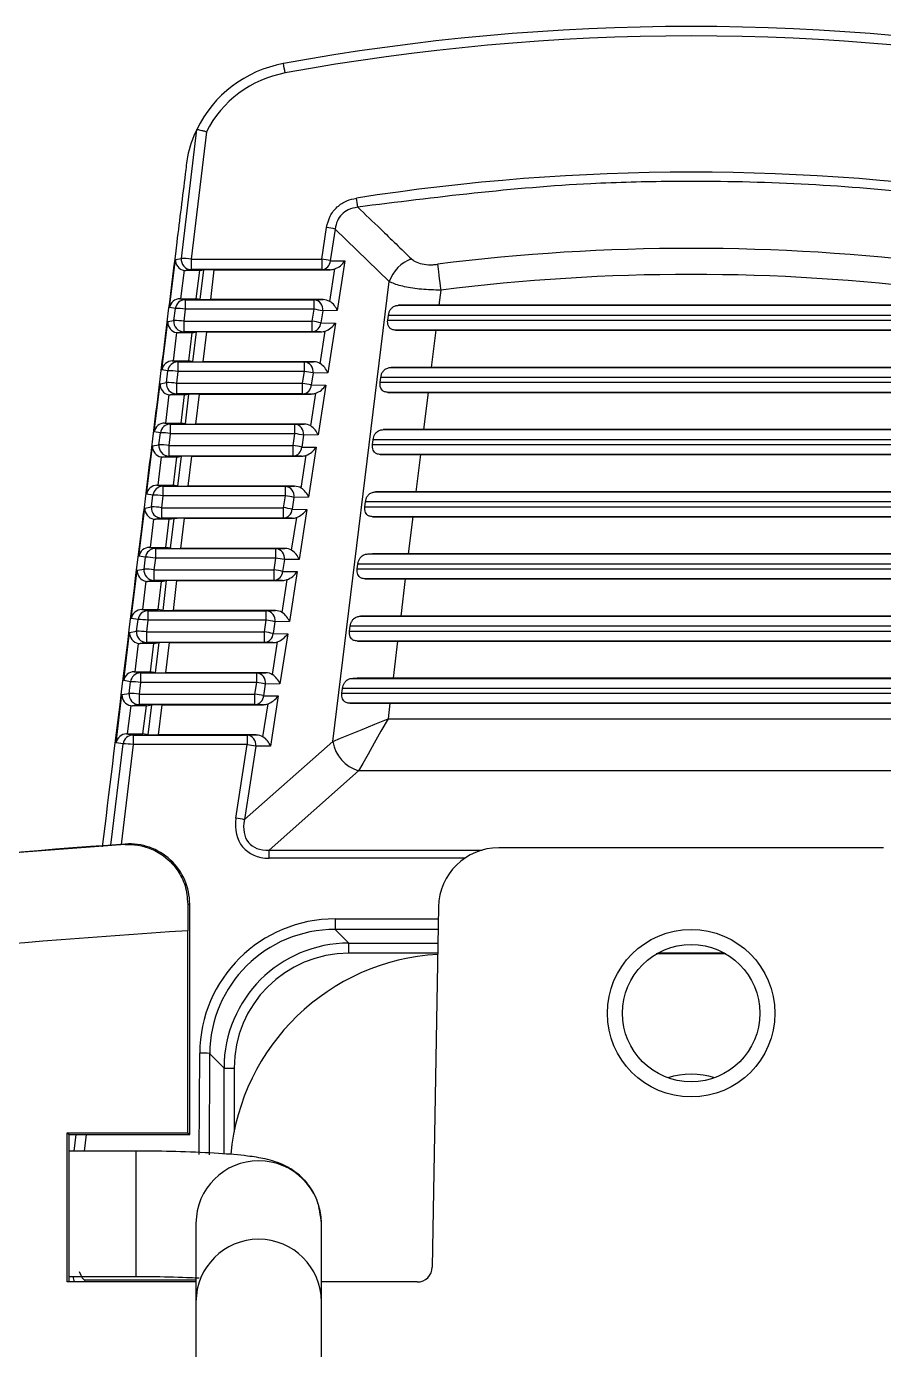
# Model space of a CAD drawing. Extents: x 6 to 134, y 3 to 97.
# Drawn here: x 56.534 to 57.388, y 45.283 to 46.602 of the extents above; entities that cross this region are included whole.
import ezdxf

# ---------------------------------------------------------------- set-up
doc = ezdxf.new("R2010")
doc.units = 0
doc.header["$MEASUREMENT"] = 0
doc.layers.add('OBJECT', color=7, linetype='CONTINUOUS')

msp = doc.modelspace()

# ---------------------------------------------------------------- linework, layer by layer
at = {"layer": 'OBJECT'}
for p, q in [((56.688, 46.3707), (56.7034, 46.4994)), ((56.7034, 46.4994), (56.7034, 46.4994)), ((56.7132, 46.497), (56.6979, 46.37)), ((56.828, 46.37), (56.8328, 46.4016)), ((56.8414, 46.4), (56.8365, 46.3684)), ((56.8953, 46.3476), (56.8414, 46.4)), ((56.6762, 46.3217), (56.6821, 46.3697)), ((56.6821, 46.3697), (56.688, 46.3707)), ((56.6979, 46.37), (56.828, 46.37)), ((56.6979, 46.37), (56.6979, 46.3595)), ((56.828, 46.37), (56.828, 46.3595)), ((56.8365, 46.3684), (56.8511, 46.3682)), ((56.8511, 46.3682), (56.8435, 46.3186)), ((56.6908, 46.3588), (56.6873, 46.3304)), ((56.6979, 46.3595), (56.6925, 46.3586)), ((56.7064, 46.3586), (56.6925, 46.3586)), ((56.828, 46.3595), (56.6979, 46.3595)), ((56.7029, 46.3304), (56.7064, 46.3586)), ((56.7064, 46.3586), (56.7105, 46.3593)), ((56.7069, 46.3297), (56.7105, 46.3593)), ((56.7205, 46.3594), (56.7169, 46.3296)), ((56.7205, 46.3594), (56.8364, 46.3594)), ((56.8364, 46.3594), (56.828, 46.3595)), ((56.836, 46.3278), (56.841, 46.3602)), ((56.8389, 45.8888), (56.8953, 46.3476)), ((56.6866, 46.3304), (56.6919, 46.3295)), ((56.6873, 46.3304), (56.7029, 46.3304)), ((56.6919, 46.3295), (56.6919, 46.32)), ((56.6919, 46.3295), (56.8203, 46.3295)), ((56.7069, 46.3297), (56.7029, 46.3304)), ((56.8294, 46.3296), (56.7169, 46.3296)), ((56.8203, 46.3295), (56.8294, 46.3296)), ((56.8203, 46.32), (56.8203, 46.3295)), ((56.9466, 46.339), (56.9447, 46.324)), ((56.682, 46.3207), (56.6762, 46.3217)), ((56.6806, 46.3087), (56.682, 46.3207)), ((56.6919, 46.32), (56.6905, 46.3081)), ((56.8203, 46.32), (56.6919, 46.32)), ((56.8184, 46.3081), (56.8203, 46.32)), ((56.8289, 46.3184), (56.827, 46.3065)), ((56.8435, 46.3186), (56.8289, 46.3184)), ((56.8938, 46.3091), (56.8944, 46.3139)), ((57.4983, 46.3139), (56.8944, 46.3139)), ((56.9046, 46.3239), (57.4881, 46.3239)), ((57.448, 46.324), (56.9447, 46.324)), ((56.6685, 46.2597), (56.6744, 46.3077)), ((56.6744, 46.3077), (56.6806, 46.3087)), ((56.6905, 46.3081), (56.6905, 46.2975)), ((56.6905, 46.3081), (56.8184, 46.3081)), ((56.8184, 46.2975), (56.8184, 46.3081)), ((56.827, 46.3065), (56.8416, 46.3062)), ((56.8416, 46.3062), (56.8339, 46.2566)), ((56.8938, 46.3091), (57.4989, 46.3091)), ((56.6832, 46.2968), (56.6797, 46.2684)), ((56.6905, 46.2975), (56.6849, 46.2966)), ((56.6988, 46.2966), (56.6849, 46.2966)), ((56.8184, 46.2975), (56.6905, 46.2975)), ((56.6953, 46.2684), (56.6988, 46.2966)), ((56.6988, 46.2966), (56.7031, 46.2973)), ((56.6995, 46.2677), (56.7031, 46.2973)), ((56.7131, 46.2974), (56.7095, 46.2676)), ((56.7131, 46.2974), (56.8269, 46.2974)), ((56.8269, 46.2974), (56.8184, 46.2975)), ((56.8265, 46.2657), (56.8315, 46.2982)), ((57.4911, 46.2991), (56.9016, 46.2991)), ((56.9417, 46.299), (56.9371, 46.262)), ((56.9417, 46.299), (57.4511, 46.299)), ((56.679, 46.2684), (56.6845, 46.2674)), ((56.6797, 46.2684), (56.6953, 46.2684)), ((56.6845, 46.2674), (56.6845, 46.258)), ((56.6845, 46.2674), (56.8108, 46.2674)), ((56.6995, 46.2677), (56.6953, 46.2684)), ((56.8199, 46.2676), (56.7095, 46.2676)), ((56.8108, 46.2674), (56.8199, 46.2676)), ((56.8108, 46.258), (56.8108, 46.2674)), ((56.897, 46.2619), (57.4957, 46.2619)), ((57.4556, 46.262), (56.9371, 46.262)), ((56.6746, 46.2587), (56.6685, 46.2597)), ((56.6731, 46.2468), (56.6746, 46.2587)), ((56.6845, 46.258), (56.683, 46.2461)), ((56.8108, 46.258), (56.6845, 46.258)), ((56.8089, 46.2461), (56.8108, 46.258)), ((56.8193, 46.2564), (56.8175, 46.2445)), ((56.8339, 46.2566), (56.8193, 46.2564)), ((56.8862, 46.2471), (56.8868, 46.2519)), ((56.8862, 46.2471), (57.5065, 46.2471)), ((57.5059, 46.2519), (56.8868, 46.2519)), ((56.6609, 46.1977), (56.6668, 46.2457)), ((56.6668, 46.2457), (56.6731, 46.2468)), ((56.6755, 46.2348), (56.6721, 46.2064)), ((56.683, 46.2356), (56.6773, 46.2346)), ((56.6912, 46.2346), (56.6773, 46.2346)), ((56.683, 46.2461), (56.683, 46.2356)), ((56.683, 46.2461), (56.8089, 46.2461)), ((56.8089, 46.2356), (56.683, 46.2356)), ((56.6877, 46.2064), (56.6912, 46.2346)), ((56.6912, 46.2346), (56.6956, 46.2353)), ((56.6921, 46.2056), (56.6956, 46.2353)), ((56.7056, 46.2354), (56.702, 46.2055)), ((56.7056, 46.2354), (56.8174, 46.2354)), ((56.8089, 46.2356), (56.8089, 46.2461)), ((56.8174, 46.2354), (56.8089, 46.2356)), ((56.817, 46.2037), (56.822, 46.2362)), ((56.8175, 46.2445), (56.8321, 46.2443)), ((56.8321, 46.2443), (56.8244, 46.1946)), ((57.4987, 46.2371), (56.894, 46.2371)), ((56.934, 46.237), (56.9295, 46.2)), ((56.934, 46.237), (57.4587, 46.237)), ((56.6671, 46.1966), (56.6609, 46.1977)), ((56.6657, 46.1848), (56.6671, 46.1966)), ((56.6714, 46.2064), (56.677, 46.2054)), ((56.6721, 46.2064), (56.6877, 46.2064)), ((56.677, 46.1959), (56.6756, 46.1841)), ((56.677, 46.2054), (56.677, 46.1959)), ((56.677, 46.2054), (56.8012, 46.2054)), ((56.8012, 46.1959), (56.677, 46.1959)), ((56.6921, 46.2056), (56.6877, 46.2064)), ((56.8103, 46.2055), (56.702, 46.2055)), ((56.7994, 46.1841), (56.8012, 46.1959)), ((56.8012, 46.2054), (56.8103, 46.2055)), ((56.8012, 46.1959), (56.8012, 46.2054)), ((56.8098, 46.1944), (56.808, 46.1825)), ((56.8244, 46.1946), (56.8098, 46.1944)), ((56.8894, 46.1999), (57.5033, 46.1999)), ((57.4632, 46.2), (56.9295, 46.2)), ((56.6533, 46.1357), (56.6592, 46.1837)), ((56.6592, 46.1837), (56.6657, 46.1848)), ((56.6756, 46.1841), (56.6756, 46.1736)), ((56.6756, 46.1841), (56.7994, 46.1841)), ((56.7994, 46.1736), (56.7994, 46.1841)), ((56.808, 46.1825), (56.8225, 46.1823)), ((56.8225, 46.1823), (56.8149, 46.1325)), ((56.8786, 46.1851), (56.8792, 46.1899)), ((56.8786, 46.1851), (57.5141, 46.1851)), ((57.5135, 46.1899), (56.8792, 46.1899)), ((56.6679, 46.1728), (56.6644, 46.1444)), ((56.6756, 46.1736), (56.6697, 46.1726)), ((56.6835, 46.1726), (56.6697, 46.1726)), ((56.7994, 46.1736), (56.6756, 46.1736)), ((56.6801, 46.1444), (56.6835, 46.1726)), ((56.6835, 46.1726), (56.6882, 46.1734)), ((56.6846, 46.1436), (56.6882, 46.1734)), ((56.6982, 46.1735), (56.6946, 46.1435)), ((56.6982, 46.1735), (56.8079, 46.1735)), ((56.8079, 46.1735), (56.7994, 46.1736)), ((56.8075, 46.1417), (56.8125, 46.1743)), ((57.5063, 46.1751), (56.8864, 46.1751)), ((56.9264, 46.175), (56.9219, 46.138)), ((56.9264, 46.175), (57.4663, 46.175)), ((56.6637, 46.1444), (56.6696, 46.1434)), ((56.6644, 46.1444), (56.6801, 46.1444)), ((56.6696, 46.1434), (56.6696, 46.1339)), ((56.6696, 46.1434), (56.7917, 46.1434)), ((56.6846, 46.1436), (56.6801, 46.1444)), ((56.8008, 46.1435), (56.6946, 46.1435)), ((56.7917, 46.1434), (56.8008, 46.1435)), ((56.7917, 46.1339), (56.7917, 46.1434)), ((56.6597, 46.1346), (56.6533, 46.1357)), ((56.6583, 46.1228), (56.6597, 46.1346)), ((56.6696, 46.1339), (56.6682, 46.1221)), ((56.7917, 46.1339), (56.6696, 46.1339)), ((56.7899, 46.1221), (56.7917, 46.1339)), ((56.8003, 46.1323), (56.7985, 46.1206)), ((56.8149, 46.1325), (56.8003, 46.1323)), ((56.8818, 46.1379), (57.5109, 46.1379)), ((57.4708, 46.138), (56.9219, 46.138)), ((56.6457, 46.0737), (56.6516, 46.1217)), ((56.6516, 46.1217), (56.6583, 46.1228)), ((56.6682, 46.1221), (56.6682, 46.1116)), ((56.6682, 46.1221), (56.7899, 46.1221)), ((56.7899, 46.1116), (56.7899, 46.1221)), ((56.7985, 46.1206), (56.813, 46.1203)), ((56.813, 46.1203), (56.8054, 46.0705)), ((56.871, 46.1231), (56.8715, 46.1279)), ((56.871, 46.1231), (57.5217, 46.1231)), ((57.5212, 46.1279), (56.8715, 46.1279)), ((56.6603, 46.1108), (56.6568, 46.0824)), ((56.6682, 46.1116), (56.6621, 46.1106)), ((56.6759, 46.1106), (56.6621, 46.1106)), ((56.7899, 46.1116), (56.6682, 46.1116)), ((56.6725, 46.0824), (56.6759, 46.1106)), ((56.6759, 46.1106), (56.6808, 46.1114)), ((56.6772, 46.0816), (56.6808, 46.1114)), ((56.6908, 46.1115), (56.6872, 46.0815)), ((56.6908, 46.1115), (56.7984, 46.1115)), ((56.7984, 46.1115), (56.7899, 46.1116)), ((56.7979, 46.0796), (56.803, 46.1123)), ((57.514, 46.1131), (56.8788, 46.1131)), ((56.9188, 46.113), (56.9143, 46.076)), ((56.9188, 46.113), (57.4739, 46.113)), ((56.6561, 46.0824), (56.6621, 46.0814)), ((56.6568, 46.0824), (56.6725, 46.0824)), ((56.6621, 46.0814), (56.6621, 46.0719)), ((56.6621, 46.0814), (56.7822, 46.0814)), ((56.6772, 46.0816), (56.6725, 46.0824)), ((56.7913, 46.0815), (56.6872, 46.0815)), ((56.7822, 46.0814), (56.7913, 46.0815)), ((56.7822, 46.0719), (56.7822, 46.0814)), ((56.8742, 46.0759), (57.5185, 46.0759)), ((57.4784, 46.076), (56.9143, 46.076)), ((56.6522, 46.0726), (56.6457, 46.0737)), ((56.6508, 46.0609), (56.6522, 46.0726)), ((56.6621, 46.0719), (56.6607, 46.0602)), ((56.7822, 46.0719), (56.6621, 46.0719)), ((56.7804, 46.0602), (56.7822, 46.0719)), ((56.7908, 46.0703), (56.789, 46.0586)), ((56.8054, 46.0705), (56.7908, 46.0703)), ((56.8634, 46.0611), (56.8639, 46.0659)), ((57.5288, 46.0659), (56.8639, 46.0659)), ((56.6381, 46.0117), (56.644, 46.0597)), ((56.644, 46.0597), (56.6508, 46.0609)), ((56.6607, 46.0496), (56.6544, 46.0486)), ((56.6607, 46.0602), (56.6607, 46.0496)), ((56.6607, 46.0602), (56.7804, 46.0602)), ((56.7804, 46.0496), (56.6607, 46.0496)), ((56.6683, 46.0486), (56.6733, 46.0494)), ((56.6697, 46.0195), (56.6733, 46.0494)), ((56.6833, 46.0495), (56.6797, 46.0195)), ((56.6833, 46.0495), (56.7889, 46.0495)), ((56.7804, 46.0496), (56.7804, 46.0602)), ((56.7889, 46.0495), (56.7804, 46.0496)), ((56.7884, 46.0176), (56.7934, 46.0503)), ((56.789, 46.0586), (56.8035, 46.0584)), ((56.8035, 46.0584), (56.7959, 46.0085)), ((56.8634, 46.0611), (57.5294, 46.0611)), ((57.5216, 46.0511), (56.8711, 46.0511)), ((56.9112, 46.051), (56.9067, 46.014)), ((56.9112, 46.051), (57.4815, 46.051)), ((56.6527, 46.0488), (56.6492, 46.0204)), ((56.6683, 46.0486), (56.6544, 46.0486)), ((56.6648, 46.0204), (56.6683, 46.0486)), ((56.6448, 46.0105), (56.6381, 46.0117)), ((56.6434, 45.9989), (56.6448, 46.0105)), ((56.6485, 46.0204), (56.6547, 46.0193)), ((56.6492, 46.0204), (56.6648, 46.0204)), ((56.6547, 46.0099), (56.6533, 45.9982)), ((56.6547, 46.0193), (56.6547, 46.0099)), ((56.6547, 46.0193), (56.7727, 46.0193)), ((56.7727, 46.0099), (56.6547, 46.0099)), ((56.6697, 46.0195), (56.6648, 46.0204)), ((56.7818, 46.0195), (56.6797, 46.0195)), ((56.7709, 45.9982), (56.7727, 46.0099)), ((56.7727, 46.0193), (56.7818, 46.0195)), ((56.7727, 46.0099), (56.7727, 46.0193)), ((56.8666, 46.0139), (57.5261, 46.0139)), ((57.486, 46.014), (56.9067, 46.014)), ((56.6305, 45.9497), (56.6364, 45.9977)), ((56.6364, 45.9977), (56.6434, 45.9989)), ((56.6533, 45.9982), (56.6533, 45.9877)), ((56.6533, 45.9982), (56.7709, 45.9982)), ((56.7709, 45.9877), (56.7709, 45.9982)), ((56.7813, 46.0083), (56.7795, 45.9966)), ((56.7795, 45.9966), (56.794, 45.9964)), ((56.7959, 46.0085), (56.7813, 46.0083)), ((56.794, 45.9964), (56.7863, 45.9465)), ((56.8557, 45.9991), (56.8563, 46.0039)), ((56.8557, 45.9991), (57.537, 45.9991)), ((57.5364, 46.0039), (56.8563, 46.0039)), ((56.6451, 45.9868), (56.6416, 45.9584)), ((56.6533, 45.9877), (56.6468, 45.9866)), ((56.6607, 45.9866), (56.6468, 45.9866)), ((56.7709, 45.9877), (56.6533, 45.9877)), ((56.6572, 45.9584), (56.6607, 45.9866)), ((56.6607, 45.9866), (56.6659, 45.9875)), ((56.6623, 45.9575), (56.6659, 45.9875)), ((56.6759, 45.9875), (56.6723, 45.9574)), ((56.6759, 45.9875), (56.7793, 45.9875)), ((56.7793, 45.9875), (56.7709, 45.9877)), ((56.7789, 45.9556), (56.7839, 45.9884)), ((57.5292, 45.9891), (56.8635, 45.9891)), ((56.9036, 45.989), (56.8991, 45.952)), ((56.9036, 45.989), (57.4891, 45.989)), ((56.6409, 45.9584), (56.6473, 45.9573)), ((56.6416, 45.9584), (56.6572, 45.9584)), ((56.6473, 45.9573), (56.6473, 45.9478)), ((56.6473, 45.9573), (56.7631, 45.9573)), ((56.6623, 45.9575), (56.6572, 45.9584)), ((56.7723, 45.9574), (56.6723, 45.9574)), ((56.7631, 45.9573), (56.7723, 45.9574)), ((56.7631, 45.9478), (56.7631, 45.9573)), ((56.6373, 45.9485), (56.6305, 45.9497)), ((56.6359, 45.9369), (56.6373, 45.9485)), ((56.6473, 45.9478), (56.6459, 45.9362)), ((56.7631, 45.9478), (56.6473, 45.9478)), ((56.7614, 45.9362), (56.7631, 45.9478)), ((56.7717, 45.9462), (56.77, 45.9346)), ((56.7863, 45.9465), (56.7717, 45.9462)), ((56.859, 45.9519), (57.5338, 45.9519)), ((57.4937, 45.952), (56.8991, 45.952)), ((56.6229, 45.8877), (56.6288, 45.9357)), ((56.6288, 45.9357), (56.6359, 45.9369)), ((56.6459, 45.9362), (56.6459, 45.9257)), ((56.6459, 45.9362), (56.7614, 45.9362)), ((56.7614, 45.9257), (56.7614, 45.9362)), ((56.77, 45.9346), (56.7845, 45.9344)), ((56.7845, 45.9344), (56.7768, 45.8844)), ((56.8481, 45.9371), (56.8487, 45.9419)), ((56.8481, 45.9371), (57.5446, 45.9371)), ((57.544, 45.9419), (56.8487, 45.9419)), ((56.6375, 45.9248), (56.634, 45.8964)), ((56.6459, 45.9257), (56.6392, 45.9246)), ((56.6531, 45.9246), (56.6392, 45.9246)), ((56.7614, 45.9257), (56.6459, 45.9257)), ((56.6496, 45.8964), (56.6531, 45.9246)), ((56.6531, 45.9246), (56.6584, 45.9255)), ((56.6548, 45.8955), (56.6584, 45.9255)), ((56.6684, 45.9256), (56.6648, 45.8954)), ((56.6684, 45.9256), (56.7698, 45.9256)), ((56.7698, 45.9256), (56.7614, 45.9257)), ((56.7694, 45.8936), (56.7744, 45.9264)), ((57.5368, 45.9271), (56.8559, 45.9271)), ((56.896, 45.927), (56.8941, 45.9116)), ((56.896, 45.927), (57.4967, 45.927)), ((56.8941, 45.9116), (57.4986, 45.9116)), ((56.6333, 45.8964), (56.6398, 45.8953)), ((56.634, 45.8964), (56.6496, 45.8964)), ((56.6398, 45.8953), (56.7536, 45.8953)), ((56.6398, 45.8953), (56.6398, 45.8858)), ((56.6548, 45.8955), (56.6496, 45.8964)), ((56.7627, 45.8954), (56.6648, 45.8954)), ((56.7536, 45.8953), (56.7627, 45.8954)), ((56.7536, 45.8953), (56.7536, 45.8858)), ((56.6178, 45.7856), (56.6299, 45.8865)), ((56.6299, 45.8865), (56.6229, 45.8877)), ((56.6398, 45.8858), (56.6279, 45.7863)), ((56.7536, 45.8858), (56.6398, 45.8858)), ((56.7424, 45.8126), (56.7536, 45.8858)), ((56.751, 45.811), (56.8389, 45.8888)), ((56.7622, 45.8842), (56.751, 45.811)), ((56.7768, 45.8844), (56.7622, 45.8842)), ((56.8647, 45.8597), (56.7754, 45.7806)), ((57.528, 45.8597), (56.8647, 45.8597)), ((56.6321, 45.7863), (56.632, 45.7866)), ((56.7754, 45.7725), (56.7754, 45.7806)), ((56.7754, 45.7806), (56.988, 45.7806)), ((56.9706, 45.7725), (56.7754, 45.7725)), ((57.3881, 45.7829), (57.0044, 45.7829)), ((56.6944, 45.7268), (56.6943, 45.7002)), ((56.6944, 45.7268), (56.6963, 45.7268)), ((56.6963, 45.4969), (56.6963, 45.7268)), ((56.9444, 45.724), (56.9382, 45.3646)), ((56.8414, 45.712), (56.8414, 45.7015)), ((56.8414, 45.712), (56.9442, 45.712)), ((56.6943, 45.4988), (56.6943, 45.7002)), ((56.8414, 45.7015), (56.8551, 45.6878)), ((56.944, 45.7015), (56.8414, 45.7015)), ((56.8551, 45.6778), (56.8551, 45.6878)), ((56.8551, 45.6878), (56.9438, 45.6878)), ((56.9436, 45.6778), (56.8551, 45.6778)), ((57.231, 45.677), (57.1615, 45.677)), ((57.2296, 45.6778), (57.163, 45.6778)), ((56.7058, 45.477), (56.7063, 45.5781)), ((56.7162, 45.5776), (56.7158, 45.4767)), ((56.7306, 45.5633), (56.7162, 45.5776)), ((56.7306, 45.4776), (56.7306, 45.5633)), ((56.7306, 45.5633), (56.7405, 45.5633)), ((56.7405, 45.5633), (56.7405, 45.4996)), ((56.5743, 45.4988), (56.6943, 45.4988)), ((56.5743, 45.3499), (56.5743, 45.4988)), ((56.5743, 45.4988), (56.5763, 45.4969)), ((56.5763, 45.3499), (56.5763, 45.4969)), ((56.5763, 45.4969), (56.6963, 45.4969)), ((56.5812, 45.4804), (56.5831, 45.4969)), ((56.5931, 45.4969), (56.5912, 45.4804)), ((56.6943, 45.4988), (56.6963, 45.4969)), ((56.6426, 45.4804), (56.5763, 45.4804)), ((56.6426, 45.4804), (56.6426, 45.3554)), ((56.7026, 45.4084), (56.7026, 45.3301)), ((56.8276, 45.3301), (56.8276, 45.4084)), ((56.7026, 45.3499), (56.5743, 45.3499)), ((56.5763, 45.3554), (56.6426, 45.3554)), ((56.5816, 45.3499), (56.5802, 45.3554)), ((56.5913, 45.352), (56.7026, 45.352)), ((56.5913, 45.352), (56.5918, 45.3499)), ((56.9232, 45.3499), (56.8276, 45.3499)), ((56.7026, 45.3301), (56.7026, 45.1985)), ((56.8276, 45.1985), (56.8276, 45.3301))]:
    msp.add_line(p, q, dxfattribs=at)
at = {"layer": 'OBJECT', "flags": 128}
for points in [[(56.9433, 46.3648), (56.9436, 46.3627), (56.9439, 46.3601), (56.9443, 46.3572), (56.9447, 46.3539), (56.9451, 46.3504), (56.9456, 46.3467), (56.9461, 46.3429), (56.9466, 46.339)], [(56.8389, 45.8888), (56.8468, 45.8921), (56.8567, 45.8962), (56.8682, 45.9009), (56.8809, 45.9062), (56.8941, 45.9116)], [(56.8941, 45.9116), (56.887, 45.8992), (56.8803, 45.8872), (56.8742, 45.8764), (56.8689, 45.867), (56.8647, 45.8597)]]:
    msp.add_lwpolyline(points, dxfattribs=at)
at = {"layer": 'OBJECT'}
for radius in [0.0835, 0.0685]:
    msp.add_circle((57.1963, 45.6179), radius, dxfattribs=at)
for centre, radius, start, end in [((57.1964, 44.352), 2.25, 79.5863, 100.4137), ((57.1964, 44.3525), 2.24, 79.5863, 100.4137), ((56.8113, 46.4469), 0.12, 100.4137, 154.0782), ((56.5514, 46.5138), 0.2437, 9.8746, 12.1042), ((56.8113, 46.4474), 0.11, 100.4137, 153.2137), ((56.8113, 46.4469), 0.12, 154.0782, 167.8929), ((56.1257, 46.3147), 0.7459, 8.2511, 8.9564), ((56.8166, 46.2896), 0.1131, 77.3527, 81.78), ((57.1964, 44.352), 2.0287, 82.8353, 97.1647), ((56.6979, 46.3695), 0.01, 173.0096, 269.9246), ((56.6892, 46.317), 0.0537, 80.7126, 91.3309), ((56.8117, 46.2575), 0.1137, 77.3641, 81.7689), ((56.8273, 46.3687), 0.00928, 274.1892, 358.0871), ((56.9294, 46.3362), 0.036, 109.3282, 161.5387), ((57.1964, 44.352), 2.0027, 82.8353, 97.1647), ((56.6919, 46.3195), 0.01, 90.0605, 173.0236), ((56.8194, 46.3199), 0.0096, 351.0439, 84.6882), ((56.6832, 46.267), 0.0537, 80.7111, 91.3257), ((56.8041, 46.208), 0.1131, 77.3527, 81.78), ((56.6905, 46.3075), 0.01, 173.0127, 269.9185), ((56.6818, 46.255), 0.0537, 80.7111, 91.3257), ((56.8023, 46.1961), 0.1131, 77.353, 81.78), ((56.8178, 46.3068), 0.00928, 274.1972, 358.0792), ((56.6845, 46.2574), 0.01, 90.0655, 173.0224), ((56.8099, 46.2579), 0.0096, 351.0489, 84.6833), ((56.6758, 46.205), 0.0537, 80.7111, 91.3257), ((56.7945, 46.1455), 0.1137, 77.3666, 81.7736), ((56.6831, 46.2456), 0.01, 173.0086, 269.9226), ((56.6744, 46.193), 0.0538, 80.7201, 91.3166), ((56.7927, 46.1338), 0.1134, 77.3583, 81.7747), ((56.8083, 46.2448), 0.00928, 274.1949, 358.0814), ((56.677, 46.1954), 0.01, 90.0631, 173.0257), ((56.6684, 46.143), 0.0537, 80.7125, 91.3309), ((56.8003, 46.1959), 0.0096, 351.0474, 84.6857), ((56.7849, 46.0834), 0.1137, 77.3644, 81.7686), ((56.6756, 46.1836), 0.01, 173.0096, 269.9246), ((56.6669, 46.1311), 0.0537, 80.7126, 91.3309), ((56.7831, 46.0712), 0.1141, 77.3722, 81.7608), ((56.7987, 46.1828), 0.00928, 274.1892, 358.0871), ((56.6696, 46.1334), 0.01, 90.0605, 173.0236), ((56.7908, 46.1338), 0.0096, 351.0465, 84.6866), ((56.6609, 46.0808), 0.0538, 80.7204, 91.3164), ((56.7755, 46.0217), 0.1134, 77.3583, 81.7747), ((56.6682, 46.1216), 0.01, 173.0127, 269.9185), ((56.6595, 46.0691), 0.0537, 80.7111, 91.3257), ((56.7737, 46.0101), 0.1132, 77.3534, 81.7796), ((56.7892, 46.1209), 0.00928, 274.1972, 358.0792), ((56.6621, 46.0714), 0.01, 90.0605, 173.0236), ((56.7813, 46.0718), 0.0096, 351.0462, 84.687), ((56.6535, 46.0189), 0.0537, 80.7111, 91.3257), ((56.766, 45.9599), 0.1131, 77.353, 81.78), ((56.6607, 46.0596), 0.01, 173.0086, 269.9226), ((56.6521, 46.0071), 0.0538, 80.7201, 91.3166), ((56.7642, 45.9479), 0.1134, 77.3586, 81.7744), ((56.7797, 46.0589), 0.00928, 274.1955, 358.0809), ((56.6547, 46.0093), 0.01, 90.065, 173.0229), ((56.646, 45.9568), 0.0537, 80.7111, 91.3257), ((56.7718, 46.0098), 0.0096, 351.0493, 84.6838), ((56.7564, 45.8974), 0.1137, 77.367, 81.7736), ((56.6533, 45.9977), 0.01, 173.0096, 269.9246), ((56.6446, 45.9452), 0.0537, 80.7111, 91.3257), ((56.7546, 45.8857), 0.1137, 77.3666, 81.7736), ((56.7702, 45.9969), 0.00928, 274.1893, 358.0881), ((56.6473, 45.9473), 0.01, 90.0631, 173.0257), ((56.7623, 45.9477), 0.0096, 351.0462, 84.687), ((56.6386, 45.8948), 0.0537, 80.7125, 91.3309), ((56.7469, 45.8353), 0.1137, 77.3641, 81.7689), ((56.6459, 45.9357), 0.01, 173.0096, 269.9216), ((56.6372, 45.8832), 0.0537, 80.7111, 91.3257), ((56.7451, 45.824), 0.1134, 77.3579, 81.7747), ((56.7607, 45.935), 0.00928, 274.1949, 358.0824), ((56.6398, 45.8853), 0.01, 90.0613, 173.0236), ((56.7527, 45.8857), 0.0096, 351.0456, 84.6875), ((56.6311, 45.8327), 0.0538, 80.72, 91.3166), ((56.7374, 45.7735), 0.1134, 77.3583, 81.7747), ((56.8758, 45.8954), 0.0374, 190.1828, 252.8174), ((56.7262, 45.7006), 0.1131, 77.353, 81.78), ((57.196, 37.8065), 7.9996, 94.04273, 102.10508), ((57.196, 37.8065), 8, 94.04273, 102.02022), ((56.6363, 45.7268), 0.06, 0, 94.0427), ((57.0044, 45.7229), 0.06, 90, 179), ((57.196, 37.8065), 7.9096, 93.6366, 102.01904), ((56.9564, 45.457), 0.22, 93.3204, 174.7407), ((56.7082, 45.5204), 0.0578, 82.0211, 91.9246), ((57.1964, 45.477), 0.08, 73.0078, 107.0623), ((56.7651, 45.4083), 0.0625, 0.139, 179.861), ((56.7651, 45.33), 0.0625, 0.1159, 179.8841)]:
    msp.add_arc(centre, radius, start, end, dxfattribs=at)
for centre, major_axis, ratio, start_param, end_param in [((57.1964, 44.2864), (0, 2.1703), 0.999535, 6.128671, 6.4377), ((56.692, 46.3685), (0.00734, -0.00707), 0.946913, 3.811986, 5.330422), ((56.8425, 46.3693), (0.00979, 0.00828), 0.557988, 4.134811, 5.189222), ((56.6925, 46.3686), (-0.00989, -0.0016), 0.998514, 1.236067, 1.409966), ((56.7206, 46.3593), (0.0101, 0), 0.008673, 1.576038, 3.088121), ((56.8367, 46.3694), (0.0115, 0.0009), 0.862782, 4.62558, 5.031841), ((56.6861, 46.3205), (0.00821, 0.00613), 0.948914, 0.904125, 2.352461), ((56.6873, 46.3305), (0.0101, 0), 0.008662, 4.641225, 4.711325), ((56.717, 46.3297), (0.0101, 0), 0.00868, 3.192982, 4.705065), ((56.829, 46.3196), (0.0115, 0.0012), 0.861198, 0.832372, 1.450105), ((56.8349, 46.3197), (-0.00769, 0.00883), 0.591833, 4.129844, 5.184255), ((56.9447, 46.3235), (0.0605, 0), 0.008662, 1.569733, 2.294663), ((56.6844, 46.3065), (0.00734, -0.00707), 0.946913, 3.811986, 5.330422), ((56.833, 46.3073), (0.00979, 0.00828), 0.557988, 4.134811, 5.189222), ((56.6849, 46.3066), (-0.00989, -0.0016), 0.998514, 1.236067, 1.409966), ((56.7131, 46.2973), (0.0101, 0), 0.008673, 1.576038, 3.088121), ((56.8272, 46.3074), (0.0115, 0.0009), 0.862782, 4.62558, 5.031841), ((56.9417, 46.2995), (0.0605, 0), 0.008662, 3.986395, 4.711325), ((56.6785, 46.2585), (0.00821, 0.00613), 0.948914, 0.904125, 2.352461), ((56.6797, 46.2685), (0.0101, 0), 0.008662, 4.641225, 4.711325), ((56.7096, 46.2677), (0.0101, 0), 0.00868, 3.192982, 4.705065), ((56.8195, 46.2576), (0.0115, 0.0012), 0.861198, 0.832372, 1.450105), ((56.8253, 46.2577), (-0.00769, 0.00883), 0.591833, 4.129844, 5.184255), ((56.9371, 46.2615), (0.0605, 0), 0.008662, 1.569733, 2.294663), ((56.6767, 46.2445), (0.00734, -0.00707), 0.946913, 3.811986, 5.330422), ((56.6773, 46.2446), (-0.00989, -0.0016), 0.998514, 1.236067, 1.409966), ((56.7057, 46.2353), (0.0101, 0), 0.008673, 1.576038, 3.088121), ((56.8176, 46.2454), (0.0115, 0.0009), 0.862782, 4.62558, 5.031841), ((56.8235, 46.2453), (0.00979, 0.00828), 0.557988, 4.134811, 5.189222), ((56.9341, 46.2375), (0.0605, 0), 0.008662, 3.986395, 4.711325), ((56.6708, 46.1965), (0.00821, 0.00613), 0.948914, 0.904125, 2.352461), ((56.6721, 46.2065), (0.0101, 0), 0.008662, 4.641225, 4.711325), ((56.7021, 46.2056), (0.0101, 0), 0.00868, 3.192982, 4.705065), ((56.81, 46.1955), (0.0115, 0.0012), 0.861198, 0.832372, 1.450105), ((56.8158, 46.1956), (-0.00769, 0.00883), 0.591833, 4.129844, 5.184255), ((56.9294, 46.1995), (0.0605, 0), 0.008662, 1.569733, 2.294663), ((56.6691, 46.1825), (0.00734, -0.00707), 0.946913, 3.811986, 5.330422), ((56.8139, 46.1834), (0.00979, 0.00828), 0.557988, 4.134811, 5.189222), ((56.6697, 46.1826), (-0.00989, -0.0016), 0.998514, 1.236067, 1.409966), ((56.6982, 46.1734), (0.0101, 0), 0.008673, 1.576038, 3.088121), ((56.8081, 46.1834), (0.0115, 0.0009), 0.862782, 4.62558, 5.031841), ((56.9265, 46.1755), (0.0605, 0), 0.008662, 3.986395, 4.711325), ((56.6632, 46.1345), (0.00821, 0.00613), 0.948914, 0.904125, 2.352461), ((56.6645, 46.1445), (0.0101, 0), 0.008662, 4.641225, 4.711325), ((56.6947, 46.1436), (0.0101, 0), 0.00868, 3.192982, 4.705065), ((56.8005, 46.1335), (0.0115, 0.0012), 0.861198, 0.832372, 1.450105), ((56.8063, 46.1336), (-0.00769, 0.00883), 0.591833, 4.129844, 5.184255), ((56.9218, 46.1375), (0.0605, 0), 0.008662, 1.569733, 2.294663), ((56.6615, 46.1205), (0.00734, -0.00707), 0.946913, 3.811986, 5.330422), ((56.8044, 46.1214), (0.00979, 0.00828), 0.557988, 4.134811, 5.189222), ((56.6621, 46.1206), (-0.00989, -0.0016), 0.998514, 1.236067, 1.409966), ((56.6908, 46.1114), (0.0101, 0), 0.008673, 1.576038, 3.088121), ((56.7986, 46.1215), (0.0115, 0.0009), 0.862782, 4.62558, 5.031841), ((56.9189, 46.1135), (0.0605, 0), 0.008662, 3.986395, 4.711325), ((56.6556, 46.0725), (0.00821, 0.00613), 0.948914, 0.904125, 2.352461), ((56.6568, 46.0825), (0.0101, 0), 0.008662, 4.641225, 4.711325), ((56.6872, 46.0816), (0.0101, 0), 0.00868, 3.192982, 4.705065), ((56.7909, 46.0715), (0.0115, 0.0012), 0.861198, 0.832372, 1.450105), ((56.7968, 46.0716), (-0.00769, 0.00883), 0.591833, 4.129844, 5.184255), ((56.9142, 46.0755), (0.0605, 0), 0.008662, 1.569733, 2.294663), ((56.6539, 46.0585), (0.00734, -0.00707), 0.946913, 3.811986, 5.330422), ((56.6834, 46.0494), (0.0101, 0), 0.008673, 1.576038, 3.088121), ((56.7891, 46.0595), (0.0115, 0.0009), 0.862782, 4.62558, 5.031841), ((56.7949, 46.0594), (0.00979, 0.00828), 0.557988, 4.134811, 5.189222), ((56.9113, 46.0515), (0.0605, 0), 0.008662, 3.986395, 4.711325), ((56.6544, 46.0586), (-0.00989, -0.0016), 0.998514, 1.236067, 1.409966), ((56.648, 46.0105), (0.00821, 0.00613), 0.948914, 0.904125, 2.352461), ((56.6492, 46.0205), (0.0101, 0), 0.008662, 4.641225, 4.711325), ((56.6798, 46.0195), (0.0101, 0), 0.00868, 3.192982, 4.705065), ((56.7814, 46.0095), (0.0115, 0.0012), 0.861198, 0.832372, 1.450105), ((56.7873, 46.0095), (-0.00769, 0.00883), 0.591833, 4.129844, 5.184255), ((56.9066, 46.0135), (0.0605, 0), 0.008662, 1.569733, 2.294663), ((56.6463, 45.9965), (0.00734, -0.00707), 0.946913, 3.811986, 5.330422), ((56.7854, 45.9974), (0.00979, 0.00828), 0.557988, 4.134811, 5.189222), ((56.6468, 45.9966), (-0.00989, -0.0016), 0.998514, 1.236067, 1.409966), ((56.6759, 45.9875), (0.0101, 0), 0.008673, 1.576038, 3.088121), ((56.7796, 45.9975), (0.0115, 0.0009), 0.862782, 4.62558, 5.031841), ((56.9037, 45.9895), (0.0605, 0), 0.008662, 3.986395, 4.711325), ((56.6404, 45.9485), (0.00821, 0.00613), 0.948914, 0.904125, 2.352461), ((56.6416, 45.9585), (0.0101, 0), 0.008662, 4.641225, 4.711325), ((56.6723, 45.9575), (0.0101, 0), 0.00868, 3.192982, 4.705065), ((56.7719, 45.9474), (0.0115, 0.0012), 0.861198, 0.832372, 1.450105), ((56.7777, 45.9475), (-0.00769, 0.00883), 0.591833, 4.129844, 5.184255), ((56.899, 45.9515), (0.0605, 0), 0.008662, 1.569733, 2.294663), ((56.6387, 45.9345), (0.00734, -0.00707), 0.946913, 3.811986, 5.330422), ((56.7759, 45.9355), (0.00979, 0.00828), 0.557988, 4.134811, 5.189222), ((56.6392, 45.9346), (-0.00989, -0.0016), 0.998514, 1.236067, 1.409966), ((56.6685, 45.9255), (0.0101, 0), 0.008673, 1.576038, 3.088121), ((56.7701, 45.9356), (0.0115, 0.0009), 0.862782, 4.62558, 5.031841), ((56.896, 45.9275), (0.0605, 0), 0.008662, 3.986395, 4.711325), ((56.6328, 45.8865), (0.00821, 0.00613), 0.948914, 0.904125, 2.352461), ((56.634, 45.8965), (0.0101, 0), 0.008662, 4.641225, 4.711325), ((56.6649, 45.8955), (0.0101, 0), 0.00868, 3.192982, 4.705065), ((56.7624, 45.8854), (0.0115, 0.0012), 0.861198, 0.832372, 1.450105), ((56.7682, 45.8855), (-0.00769, 0.00883), 0.591833, 4.129844, 5.184255), ((56.7901, 45.8201), (0.0395, 0.0379), 0.729911, 2.380192, 3.791718), ((56.7901, 45.8196), (0.0343, 0.0324), 0.634863, 2.385346, 3.796872), ((56.8418, 45.5771), (0.1299, -0.0387), 0.994537, 1.861849, 3.425049), ((56.8418, 45.5766), (0.1188, -0.0407), 0.993756, 1.902233, 3.465433), ((56.856, 45.5624), (-0.089, 0.089), 0.993631, 5.501585, 7.064785), ((56.856, 45.5624), (-0.0819, 0.0819), 0.992433, 5.501585, 7.064785), ((56.9232, 45.3649), (0.0105, -0.0107), 0.999701, 5.506663, 7.059707), ((56.5425, 45.5366), (0.0489, -0.1845), 0.05238, 5.968636, 6.269306)]:
    msp.add_ellipse(centre, major_axis=major_axis, ratio=ratio, start_param=start_param, end_param=end_param, dxfattribs=at)
for points, knots in [([(56.7034, 46.4994), (56.7036, 46.4994), (56.704, 46.4994), (56.7058, 46.499), (56.7083, 46.4984), (56.7109, 46.4977), (56.7125, 46.4972), (56.7131, 46.497), (56.7132, 46.497)], [0, 0, 0, 0, 0.21929, 0.438491, 0.659231, 0.882982, 0.985838, 1, 1, 1, 1]), ([(56.694, 46.4721), (56.6933, 46.4664), (56.6898, 46.438), (56.675, 46.3186), (56.6474, 46.0949), (56.6226, 45.894), (56.6091, 45.784)], [0, 0, 0, 0, 0.024793, 0.123968, 0.520667, 1, 1, 1, 1]), ([(57.5288, 46.4218), (57.5223, 46.4228), (57.4893, 46.4278), (57.3789, 46.4418), (57.2676, 46.4479), (57.1564, 46.4473), (57.0451, 46.4446), (56.9412, 46.4315), (56.8639, 46.4218)], [0, 0, 0, 0, 0.029967, 0.149857, 0.5, 0.529967, 0.649857, 1, 1, 1, 1]), ([(56.8328, 46.4016), (56.8337, 46.4054), (56.8356, 46.4131), (56.843, 46.4223), (56.8523, 46.4285), (56.8592, 46.4301), (56.8625, 46.4308)], [0, 0, 0, 0, 0.2618846, 0.5244046, 0.7764218, 1, 1, 1, 1]), ([(56.8639, 46.4218), (56.8606, 46.4211), (56.8547, 46.42), (56.8477, 46.4148), (56.843, 46.4081), (56.8419, 46.4028), (56.8414, 46.4)], [0, 0, 0, 0, 0.295333, 0.524714, 0.754462, 1, 1, 1, 1]), ([(56.8639, 46.4218), (56.8714, 46.4145), (56.8894, 46.3974), (56.9072, 46.3801), (56.9175, 46.3701)], [0, 0, 0, 0, 0.422661, 1, 1, 1, 1]), ([(56.9175, 46.3701), (56.9191, 46.3689), (56.9222, 46.3665), (56.9298, 46.3646), (56.9373, 46.3642), (56.9418, 46.3647), (56.9433, 46.3648)], [0, 0, 0, 0, 0.288923, 0.578762, 0.851942, 1, 1, 1, 1]), ([(56.9466, 46.339), (56.9401, 46.3392), (56.9271, 46.3395), (56.91, 46.3422), (56.9, 46.3452), (56.8961, 46.3472), (56.8953, 46.3476)], [0, 0, 0, 0, 0.307399, 0.614922, 0.92065, 1, 1, 1, 1]), ([(56.8944, 46.3139), (56.8946, 46.3149), (56.895, 46.3169), (56.8963, 46.3195), (56.8983, 46.3219), (56.9012, 46.3236), (56.9035, 46.3238), (56.9046, 46.3239)], [0, 0, 0, 0, 0.161023, 0.321398, 0.497911, 0.763003, 1, 1, 1, 1]), ([(56.9016, 46.2991), (56.9004, 46.2992), (56.8982, 46.2994), (56.8958, 46.3011), (56.8943, 46.3033), (56.8936, 46.3061), (56.8937, 46.3082), (56.8938, 46.3091)], [0, 0, 0, 0, 0.278302, 0.490794, 0.665975, 0.842139, 1, 1, 1, 1]), ([(56.8868, 46.2519), (56.887, 46.2529), (56.8873, 46.2549), (56.8887, 46.2575), (56.8907, 46.2599), (56.8935, 46.2616), (56.8959, 46.2618), (56.897, 46.2619)], [0, 0, 0, 0, 0.161023, 0.321398, 0.497911, 0.763003, 1, 1, 1, 1]), ([(56.894, 46.2371), (56.8927, 46.2372), (56.8906, 46.2374), (56.8882, 46.2391), (56.8867, 46.2413), (56.886, 46.2441), (56.8861, 46.2462), (56.8862, 46.2471)], [0, 0, 0, 0, 0.278302, 0.490794, 0.665975, 0.842139, 1, 1, 1, 1]), ([(56.8792, 46.1899), (56.8794, 46.1909), (56.8797, 46.1929), (56.881, 46.1955), (56.8831, 46.1979), (56.8859, 46.1996), (56.8883, 46.1998), (56.8894, 46.1999)], [0, 0, 0, 0, 0.161022, 0.321373, 0.497907, 0.763001, 1, 1, 1, 1]), ([(56.8864, 46.1751), (56.8851, 46.1752), (56.883, 46.1754), (56.8806, 46.1771), (56.8791, 46.1793), (56.8784, 46.1821), (56.8785, 46.1842), (56.8786, 46.1851)], [0, 0, 0, 0, 0.278302, 0.490794, 0.665975, 0.842139, 1, 1, 1, 1]), ([(56.8715, 46.1279), (56.8717, 46.1289), (56.8721, 46.1309), (56.8734, 46.1335), (56.8755, 46.1359), (56.8783, 46.1376), (56.8807, 46.1378), (56.8818, 46.1379)], [0, 0, 0, 0, 0.161022, 0.321373, 0.497907, 0.763001, 1, 1, 1, 1]), ([(56.8788, 46.1131), (56.8775, 46.1132), (56.8753, 46.1134), (56.8729, 46.1151), (56.8715, 46.1173), (56.8708, 46.1201), (56.8709, 46.1222), (56.871, 46.1231)], [0, 0, 0, 0, 0.278296, 0.490791, 0.665972, 0.842107, 1, 1, 1, 1]), ([(56.8639, 46.0659), (56.8641, 46.0669), (56.8645, 46.0689), (56.8658, 46.0715), (56.8679, 46.0739), (56.8707, 46.0756), (56.8731, 46.0758), (56.8742, 46.0759)], [0, 0, 0, 0, 0.161022, 0.321373, 0.497907, 0.763001, 1, 1, 1, 1]), ([(56.8711, 46.0511), (56.8699, 46.0512), (56.8677, 46.0514), (56.8653, 46.0531), (56.8639, 46.0553), (56.8632, 46.0581), (56.8633, 46.0602), (56.8634, 46.0611)], [0, 0, 0, 0, 0.278296, 0.490791, 0.665972, 0.842107, 1, 1, 1, 1]), ([(56.8563, 46.0039), (56.8565, 46.0049), (56.8569, 46.0069), (56.8582, 46.0095), (56.8603, 46.0119), (56.8631, 46.0136), (56.8655, 46.0138), (56.8666, 46.0139)], [0, 0, 0, 0, 0.161022, 0.321373, 0.497907, 0.763001, 1, 1, 1, 1]), ([(56.8635, 45.9891), (56.8623, 45.9892), (56.8601, 45.9894), (56.8577, 45.9911), (56.8563, 45.9933), (56.8556, 45.9961), (56.8557, 45.9982), (56.8557, 45.9991)], [0, 0, 0, 0, 0.278296, 0.490791, 0.665972, 0.842107, 1, 1, 1, 1]), ([(56.8487, 45.9419), (56.8489, 45.9429), (56.8493, 45.9449), (56.8506, 45.9475), (56.8526, 45.9499), (56.8555, 45.9516), (56.8578, 45.9518), (56.859, 45.9519)], [0, 0, 0, 0, 0.161022, 0.321373, 0.497907, 0.763001, 1, 1, 1, 1]), ([(56.8559, 45.9271), (56.8547, 45.9272), (56.8525, 45.9274), (56.8501, 45.9291), (56.8486, 45.9313), (56.8479, 45.9341), (56.8481, 45.9362), (56.8481, 45.9371)], [0, 0, 0, 0, 0.278289, 0.490796, 0.665975, 0.842108, 1, 1, 1, 1]), ([(56.6321, 45.7863), (56.6321, 45.7863), (56.6352, 45.7864), (56.6475, 45.786), (56.6664, 45.7797), (56.6833, 45.7634), (56.6927, 45.7456), (56.6938, 45.7331), (56.6944, 45.7268)], [0, 0, 0, 0, 0.0029045, 0.1128616, 0.4477496, 0.6914681, 0.8452415, 1, 1, 1, 1]), ([(56.8276, 45.4084), (56.8267, 45.4162), (56.8252, 45.4304), (56.815, 45.4476), (56.8033, 45.459), (56.7915, 45.4662), (56.7807, 45.4704), (56.7688, 45.4734), (56.7527, 45.4759), (56.7257, 45.4783), (56.6893, 45.4799), (56.6599, 45.4804), (56.6448, 45.4804), (56.6426, 45.4804)], [0, 0, 0, 0, 0.089243, 0.162263, 0.224743, 0.280587, 0.332722, 0.395464, 0.509946, 0.665029, 0.828834, 0.974708, 1, 1, 1, 1]), ([(56.6426, 45.3554), (56.649, 45.3554), (56.6678, 45.3553), (56.6907, 45.3548), (56.7029, 45.354), (56.7058, 45.3539)], [0, 0, 0, 0, 0.2858, 0.833894, 1, 1, 1, 1])]:
    msp.add_open_spline(points, degree=3, knots=knots, dxfattribs=at)

doc.saveas('drawing.dxf')
